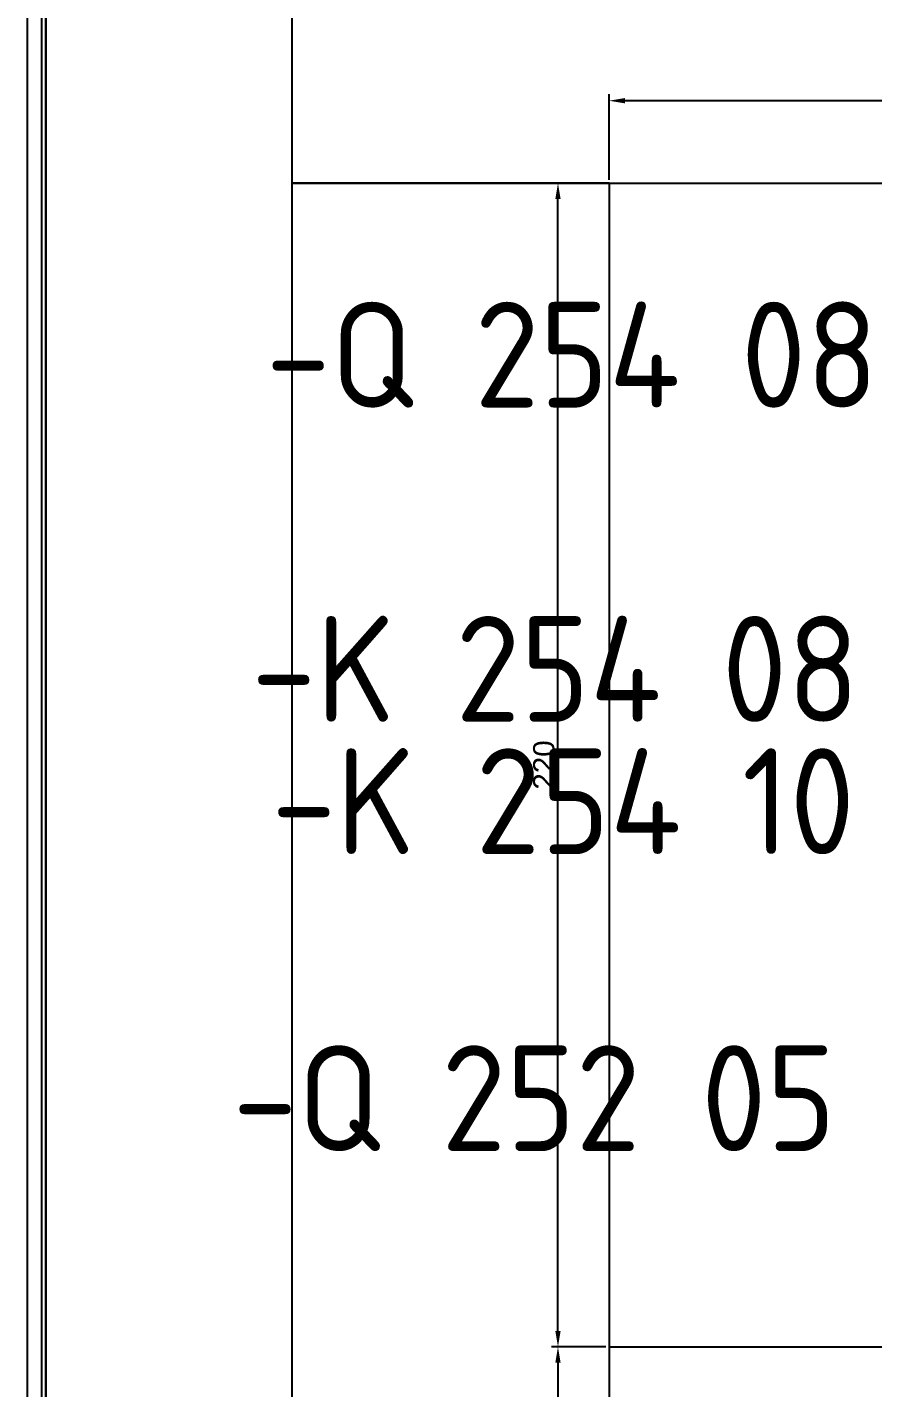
# Model space of a CAD drawing. Header units: millimetres. Extents: x 0 to 69574, y -5 to 41746.
# Drawn here: x 45240.5 to 45400.3, y 24211.7 to 24468.9 of the extents above; entities that cross this region are included whole.
import ezdxf
from ezdxf.enums import TextEntityAlignment as Align

# ---------------------------------------------------------------- set-up
doc = ezdxf.new("R2010")
doc.units = ezdxf.units.MM
doc.layers.add('! NO PLOT !', color=7, linetype='Continuous', true_color=0xff75dd, plot=False)
doc.layers.add('000-PI-Oprema', color=30, linetype='Continuous', lineweight=5)
for name, color, linetype in [('000-PI-ORMAR', 2, 'Continuous'), ('000-PI_TEXT', 7, 'Continuous'), ('002-PI-Kabelska kanalica', 150, 'Continuous')]:
    doc.layers.add(name, color=color, linetype=linetype)
doc.styles.add('PI0', font='isocpeur.ttf', dxfattribs={"width": 0.9})
doc.styles.get("Standard").update_dxf_attribs({"font": 'arial.ttf'})
doc.dimstyles.new('ISO-25', dxfattribs={"dimtxt": 4, "dimasz": 3, "dimexe": 1.25, "dimexo": 0.625, "dimtad": 1, "dimtxsty": 'Standard', "dimcen": 3, "dimadec": 0, "dimazin": 0, "dimtfac": 1, "dimtmove": 0, "dimatfit": 3, "dimfxl": 1, "dimarcsym": 0})

# ---------------------------------------------------------------- blocks, each defined once
blk = doc.blocks.new('*U574')
at = {"layer": '002-PI-Kabelska kanalica'}
for p, q in [((80, -100), (80, 791)), ((-20, -100), (80, -100))]:
    blk.add_line(p, q, dxfattribs=at)
blk = doc.blocks.new('*D689')
at = {"layer": '! NO PLOT !', "color": 0, "lineweight": -2, "ltscale": 0.25, "transparency": 16777216}
for p, q in [((45350.48, 24440.03), (45350.48, 24456.23)), ((45537.48, 24454.98), (45353.48, 24454.98)), ((45540.48, 24440.03), (45540.48, 24456.23))]:
    blk.add_line(p, q, dxfattribs=at)
at = {"layer": '! NO PLOT !', "color": 0, "ltscale": 0.25, "transparency": 16777216}
for points in [[(45353.48, 24455.48), (45353.48, 24454.48), (45350.48, 24454.98)], [(45537.48, 24455.48), (45537.48, 24454.48), (45540.48, 24454.98)]]:
    blk.add_solid(points, dxfattribs=at)
at = {"layer": 'Defpoints', "color": 0, "ltscale": 0.25, "transparency": 16777216}
for p in [(45350.48, 24454.98), (45350.48, 24439.4), (45540.48, 24439.4)]:
    blk.add_point(p, dxfattribs=at)
at = {"layer": '! NO PLOT !', "color": 0, "ltscale": 0.25, "transparency": 16777216, "insert": (45445.48, 24457.65), "char_height": 4, "attachment_point": 5}
blk.add_mtext('190', dxfattribs=at)
blk = doc.blocks.new('*U1086')
at = {"layer": '002-PI-Kabelska kanalica'}
for q in [(-20, 470), (20, -100)]:
    blk.add_line((-20, -100), q, dxfattribs=at)
blk = doc.blocks.new('*D682')
at = {"layer": '! NO PLOT !', "color": 0, "lineweight": -2, "ltscale": 0.25, "transparency": 16777216}
for p, q in [((45331.11, 24439.4), (45342.07, 24439.4)), ((45340.82, 24222.4), (45340.82, 24436.4)), ((45349.86, 24219.4), (45339.57, 24219.4))]:
    blk.add_line(p, q, dxfattribs=at)
at = {"layer": '! NO PLOT !', "color": 0, "ltscale": 0.25, "transparency": 16777216}
for points in [[(45340.32, 24436.4), (45341.32, 24436.4), (45340.82, 24439.4)], [(45340.32, 24222.4), (45341.32, 24222.4), (45340.82, 24219.4)]]:
    blk.add_solid(points, dxfattribs=at)
at = {"layer": 'Defpoints', "color": 0, "ltscale": 0.25, "transparency": 16777216}
for p in [(45330.48, 24439.4), (45340.82, 24439.4), (45350.48, 24219.4)]:
    blk.add_point(p, dxfattribs=at)
at = {"layer": '! NO PLOT !', "color": 0, "ltscale": 0.25, "transparency": 16777216, "insert": (45338.15, 24329.4), "char_height": 4, "attachment_point": 5, "rotation": 90}
blk.add_mtext('220', dxfattribs=at)
blk = doc.blocks.new('8606.000_montažna')
at = {"layer": '000-PI-ORMAR'}
blk.add_line((50683.39, 38449.42), (50683.39, 36559.42), dxfattribs=at)
blk = doc.blocks.new('*D683')
at = {"layer": '! NO PLOT !', "color": 0, "lineweight": -2, "ltscale": 0.25, "transparency": 16777216}
for p, q in [((45349.86, 24219.4), (45339.57, 24219.4)), ((45340.82, 24216.4), (45340.82, 24182.4)), ((45349.86, 24179.4), (45339.57, 24179.4))]:
    blk.add_line(p, q, dxfattribs=at)
at = {"layer": '! NO PLOT !', "color": 0, "ltscale": 0.25, "transparency": 16777216}
for points in [[(45340.32, 24216.4), (45341.32, 24216.4), (45340.82, 24219.4)], [(45340.32, 24182.4), (45341.32, 24182.4), (45340.82, 24179.4)]]:
    blk.add_solid(points, dxfattribs=at)
at = {"layer": 'Defpoints', "color": 0, "ltscale": 0.25, "transparency": 16777216}
for p in [(45350.48, 24219.4), (45340.82, 24179.4), (45350.48, 24179.4)]:
    blk.add_point(p, dxfattribs=at)
at = {"layer": '! NO PLOT !', "color": 0, "ltscale": 0.25, "transparency": 16777216, "insert": (45338.15, 24199.4), "char_height": 4, "attachment_point": 5, "rotation": 90}
blk.add_mtext('40', dxfattribs=at)
blk = doc.blocks.new('*U1408')
at = {"layer": '002-PI-Kabelska kanalica'}
for p, q in [((-20, -100), (-20, 1510)), ((40, -100), (40, 1510)), ((-20, -100), (40, -100))]:
    blk.add_line(p, q, dxfattribs=at)

msp = doc.modelspace()

# ---------------------------------------------------------------- linework, layer by layer
at = {"layer": '! NO PLOT !', "ltscale": 0.25}
for q in [(45540.483, 24439.404), (45350.483, 24219.404)]:
    msp.add_line((45350.483, 24439.404), q, dxfattribs=at)
at = {"layer": '000-PI-Oprema', "ltscale": 0.25}
msp.add_line((45368.282, 24219.402), (45522.683, 24219.406), dxfattribs=at)
at = {"layer": '000-PI-ORMAR'}
for p, q in [((45243.995, 24761.404), (45243.995, 22776.904)), ((45240.483, 24740.904), (45240.483, 22789.904)), ((45243.201, 24740.904), (45243.201, 22789.904)), ((45243.983, 22789.904), (45243.983, 24740.766))]:
    msp.add_line(p, q, dxfattribs=at)

# ---------------------------------------------------------------- block references
for name, p, rotation in [('*U574', (45390.483, 24519.404), 270), ('*U1408', (45330.483, 24339.404), 180), ('*U1086', (45450.483, 24199.404), 270)]:
    msp.add_blockref(name, p, dxfattribs=dict(rotation=rotation))
at = {"layer": '000-PI-Oprema'}
msp.add_blockref('8606.000_montažna', (-5392.912, -13740.014), dxfattribs=at)

# ---------------------------------------------------------------- texts
at = {"layer": '000-PI_TEXT', "style": 'PI0', "width": 0.9}
for s, p in [('-Q 254 08', (45343.462, 24407.001)), ('-K 254 08', (45340.297, 24347.596)), ('-K 254 10', (45341.801, 24322.577)), ('-Q 252 05', (45336.325, 24266.407))]:
    msp.add_text(s, height=20, dxfattribs=at).set_placement(p, align=Align.MIDDLE)

# ---------------------------------------------------------------- dimensions: what is measured, and where the dimension line sits
at = {"layer": '! NO PLOT !', "ltscale": 0.25}
dim = msp.add_linear_dim(base=(45350.483, 24454.983), p1=(45540.483, 24439.404), p2=(45350.483, 24439.404), dimstyle='ISO-25', dxfattribs=at)
dim.commit()
dim.dimension.update_dxf_attribs({"geometry": '*D689', "text_midpoint": (45445.483, 24457.65)})
for base, p2, picture, middle in [((45340.82, 24439.404), (45330.483, 24439.404), '*D682', (45338.153, 24329.404)), ((45340.82, 24179.404), (45350.483, 24179.404), '*D683', (45338.153, 24199.404))]:
    dim = msp.add_linear_dim(base=base, p1=(45350.483, 24219.404), p2=p2, angle=90, dimstyle='ISO-25', dxfattribs=at)
    dim.commit()
    dim.dimension.update_dxf_attribs({"geometry": picture, "text_midpoint": middle})

doc.saveas('drawing.dxf')
